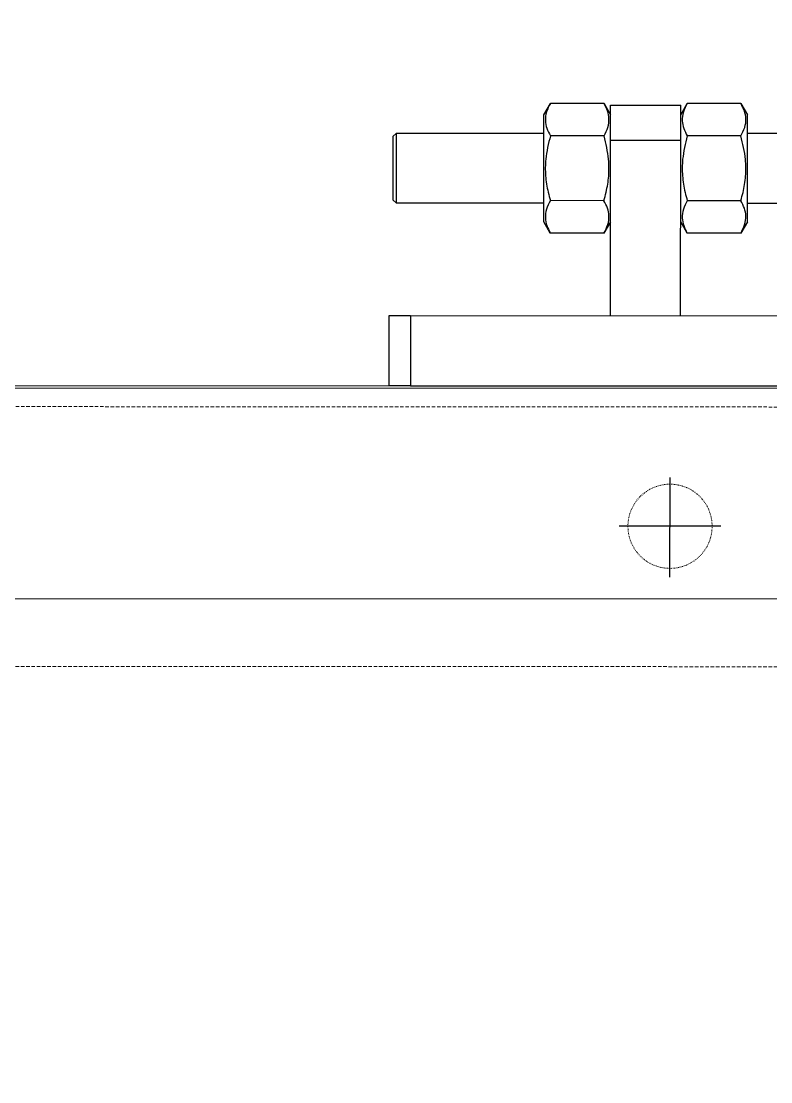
# Model space of a CAD drawing. Header units: millimetres. Extents: x 845401 to 948039, y 511594 to 550263.
# Drawn here: x 903896.8 to 904003.6, y 537172.9 to 537324 of the extents above; entities that cross this region are included whole.
import ezdxf

# ---------------------------------------------------------------- set-up
doc = ezdxf.new("R2010")
doc.units = ezdxf.units.MM
doc.linetypes.add('CENTER', pattern=[0])
doc.linetypes.add('DASHED', pattern=[0.75, 0.5, -0.25])
for name, color, linetype in [('00', 7, 'Continuous'), ('1轮廓实线层', 7, 'Continuous'), ('3中心线层', 1, 'CENTER'), ('4虚线层', 6, 'DASHED')]:
    doc.layers.add(name, color=color, linetype=linetype)
doc.layers.add('A-剖-0.10mm.......SECT-L01', color=255, linetype='Continuous', lineweight=18)
doc.layers.add('物流设备', color=7, linetype='Continuous', lineweight=5)

# ---------------------------------------------------------------- blocks, each defined once
blk = doc.blocks.new('*U100537')
at = {"color": 2}
blk.add_lwpolyline([(0, 630), (7920.6, 630), (7920.6, 830), (0, 830)], close=True, dxfattribs=at)
at = {"color": 1}
blk.add_lwpolyline([(0, -630), (7920.6, -630), (7920.6, 630), (0, 630)], close=True, dxfattribs=at)
at = {"color": 4}
blk.add_lwpolyline([(0, -600), (7920.6, -600), (7920.6, 600), (0, 600)], close=True, dxfattribs=at)
for tag, p in [('设备编号', (485.24, 55.29)), ('设备高度', (489.75, -155.56))]:
    blk.add_attdef(tag, p, '', height=100)
at = {"flags": 1}
blk.add_attdef('设备类型', (14421.9, -37.08), '', height=100, dxfattribs=at)
blk = doc.blocks.new('*U100479')
at = {"color": 7, "linetype": 'Continuous', "lineweight": 25}
blk.add_line((-1886.94, 1662.02), (-2857.14, 1662.02), dxfattribs=at)
at = {"layer": '1轮廓实线层'}
for p, q in [((-2752.21, 1702.26), (-2753.14, 1700.65)), ((-2752.21, 1702.26), (-2744.57, 1702.26)), ((-2743.64, 1700.65), (-2744.57, 1702.26)), ((-2733.64, 1702.02), (-2743.64, 1702.02)), ((-2743.64, 1697.02), (-2743.64, 1702.02)), ((-2732.71, 1702.26), (-2733.64, 1700.65)), ((-2733.64, 1697.02), (-2733.64, 1702.02)), ((-2732.71, 1702.26), (-2725.07, 1702.26)), ((-2724.14, 1700.65), (-2725.07, 1702.26)), ((-2753.14, 1685.4), (-2753.14, 1700.65)), ((-2724.14, 1685.4), (-2724.14, 1700.65)), ((-2753.14, 1698.02), (-2759.14, 1698.02)), ((-2752.21, 1697.64), (-2744.57, 1697.64)), ((-2733.64, 1697.02), (-2743.64, 1697.02)), ((-2743.64, 1672.02), (-2743.64, 1697.02)), ((-2733.64, 1672.02), (-2733.64, 1697.02)), ((-2732.71, 1697.64), (-2725.07, 1697.64)), ((-2703.14, 1698.02), (-2724.14, 1698.02)), ((-2702.64, 1697.52), (-2703.14, 1698.02)), ((-2703.14, 1688.02), (-2703.14, 1698.02)), ((-2702.64, 1697.52), (-2702.64, 1688.52)), ((-2759.14, 1688.02), (-2753.14, 1688.02)), ((-2752.21, 1688.4), (-2744.57, 1688.4)), ((-2732.71, 1688.4), (-2725.07, 1688.4)), ((-2724.14, 1688.02), (-2703.14, 1688.02)), ((-2703.14, 1688.02), (-2702.64, 1688.52)), ((-2753.14, 1685.4), (-2752.21, 1683.78)), ((-2744.57, 1683.78), (-2743.64, 1685.4)), ((-2733.64, 1685.4), (-2732.71, 1683.78)), ((-2725.07, 1683.78), (-2724.14, 1685.4)), ((-2752.21, 1683.78), (-2744.57, 1683.78)), ((-2732.71, 1683.78), (-2725.07, 1683.78)), ((-2705.14, 1672.02), (-2930.14, 1672.02)), ((-2705.14, 1672.02), (-2705.14, 1662.02)), ((-2702.14, 1672.02), (-2705.14, 1672.02)), ((-2702.14, 1662.02), (-2702.14, 1672.02)), ((-2705.14, 1662.02), (-2930.14, 1662.02)), ((-2705.14, 1662.02), (-2702.14, 1662.02))]:
    blk.add_line(p, q, dxfattribs=at)
for points, knots in [([(-2752.21, 1697.64), (-2752.41, 1698.04), (-2752.83, 1698.85), (-2752.98, 1700.05), (-2752.76, 1701.2), (-2752.39, 1701.9), (-2752.21, 1702.26)], [0, 0, 0, 0, 0.264601, 0.534946, 0.765344, 1, 1, 1, 1]), ([(-2744.57, 1702.26), (-2744.36, 1701.86), (-2743.95, 1701.05), (-2743.79, 1699.85), (-2744.02, 1698.7), (-2744.38, 1697.99), (-2744.57, 1697.64)], [0, 0, 0, 0, 0.264607, 0.534946, 0.765344, 1, 1, 1, 1]), ([(-2732.71, 1697.64), (-2732.91, 1698.04), (-2733.33, 1698.85), (-2733.48, 1700.05), (-2733.26, 1701.2), (-2732.89, 1701.9), (-2732.71, 1702.26)], [0, 0, 0, 0, 0.264601, 0.534946, 0.765344, 1, 1, 1, 1]), ([(-2725.07, 1702.26), (-2724.86, 1701.86), (-2724.45, 1701.05), (-2724.29, 1699.85), (-2724.52, 1698.7), (-2724.88, 1697.99), (-2725.07, 1697.64)], [0, 0, 0, 0, 0.264607, 0.534946, 0.765344, 1, 1, 1, 1]), ([(-2752.21, 1688.4), (-2752.31, 1688.8), (-2752.63, 1689.94), (-2752.94, 1691.91), (-2752.94, 1694.65), (-2752.48, 1696.53), (-2752.21, 1697.64)], [0, 0, 0, 0, 0.131292, 0.380793, 0.636397, 1, 1, 1, 1]), ([(-2744.57, 1697.64), (-2744.3, 1696.53), (-2743.84, 1694.67), (-2743.83, 1691.93), (-2744.14, 1689.96), (-2744.46, 1688.8), (-2744.57, 1688.4)], [0, 0, 0, 0, 0.363601, 0.612795, 0.868708, 1, 1, 1, 1]), ([(-2732.71, 1688.4), (-2732.81, 1688.8), (-2733.13, 1689.94), (-2733.44, 1691.91), (-2733.44, 1694.65), (-2732.98, 1696.53), (-2732.71, 1697.64)], [0, 0, 0, 0, 0.131292, 0.380793, 0.636397, 1, 1, 1, 1]), ([(-2725.07, 1697.64), (-2724.8, 1696.53), (-2724.34, 1694.67), (-2724.33, 1691.93), (-2724.64, 1689.96), (-2724.96, 1688.8), (-2725.07, 1688.4)], [0, 0, 0, 0, 0.363601, 0.612795, 0.868708, 1, 1, 1, 1]), ([(-2752.21, 1683.78), (-2752.41, 1684.18), (-2752.83, 1684.99), (-2752.98, 1686.19), (-2752.76, 1687.34), (-2752.39, 1688.05), (-2752.21, 1688.4)], [0, 0, 0, 0, 0.264601, 0.534946, 0.765344, 1, 1, 1, 1]), ([(-2744.57, 1688.4), (-2744.36, 1688), (-2743.95, 1687.19), (-2743.79, 1685.99), (-2744.02, 1684.84), (-2744.38, 1684.14), (-2744.57, 1683.78)], [0, 0, 0, 0, 0.264607, 0.534946, 0.765344, 1, 1, 1, 1]), ([(-2732.71, 1683.78), (-2732.91, 1684.18), (-2733.33, 1684.99), (-2733.48, 1686.19), (-2733.26, 1687.34), (-2732.89, 1688.05), (-2732.71, 1688.4)], [0, 0, 0, 0, 0.264601, 0.534946, 0.765344, 1, 1, 1, 1]), ([(-2725.07, 1688.4), (-2724.86, 1688), (-2724.45, 1687.19), (-2724.29, 1685.99), (-2724.52, 1684.84), (-2724.88, 1684.14), (-2725.07, 1683.78)], [0, 0, 0, 0, 0.264607, 0.534946, 0.765344, 1, 1, 1, 1])]:
    blk.add_open_spline(points, degree=3, knots=knots, dxfattribs=at)
at = {"layer": '3中心线层'}
for p, q in [((-2742.14, 1634.77), (-2742.14, 1648.99)), ((-2749.39, 1642.02), (-2734.89, 1642.02))]:
    blk.add_line(p, q, dxfattribs=at)
at = {"layer": '4虚线层', "linetype": 'DASHED', "lineweight": 18}
for p, q in [((-1886.94, 1659.02), (-2857.14, 1659.02)), ((-1889.94, 1622.02), (-2854.14, 1622.02))]:
    blk.add_line(p, q, dxfattribs=at)
at = {"layer": '4虚线层', "linetype": 'DASHED', "lineweight": 18, "ltscale": 0.2}
blk.add_circle((-2742.14, 1642.02), 6, dxfattribs=at)
blk = doc.blocks.new('C线')
at = {"xscale": -1, "rotation": 359.9712527628268}
blk.add_blockref('*U100479', (983116.1, 474449.19, -3.59), dxfattribs=at)
at = {"layer": '物流设备', "color": 0}
blk.add_blockref('*U100537', (979688.08, 475479.52, 25.38), dxfattribs=at)
blk = doc.blocks.new('BC线平台')
at = {"layer": 'A-剖-0.10mm.......SECT-L01'}
h = blk.add_hatch(dxfattribs=at)
h.set_pattern_fill('CROSS', color=2, scale=50)
h.set_pattern_definition([(0, (691447.87, 341554.85), (317.5, 317.5), [158.75, -476.25]), (90, (691527.24, 341475.47), (-317.5, 317.5), [158.75, -476.25])])
h.paths.add_polyline_path([(772874.46, 370095.42), (786169.72, 370095.42), (786169.72, 367097.04), (772874.46, 367097.04)])

msp = doc.modelspace()

# ---------------------------------------------------------------- block references
at = {"layer": '00'}
for name, p in [('BC线平台', (120688.34, 168041.31, -0.98)), ('C线', (-81869.83, 61162.22))]:
    msp.add_blockref(name, p, dxfattribs=at)

doc.saveas('drawing.dxf')
